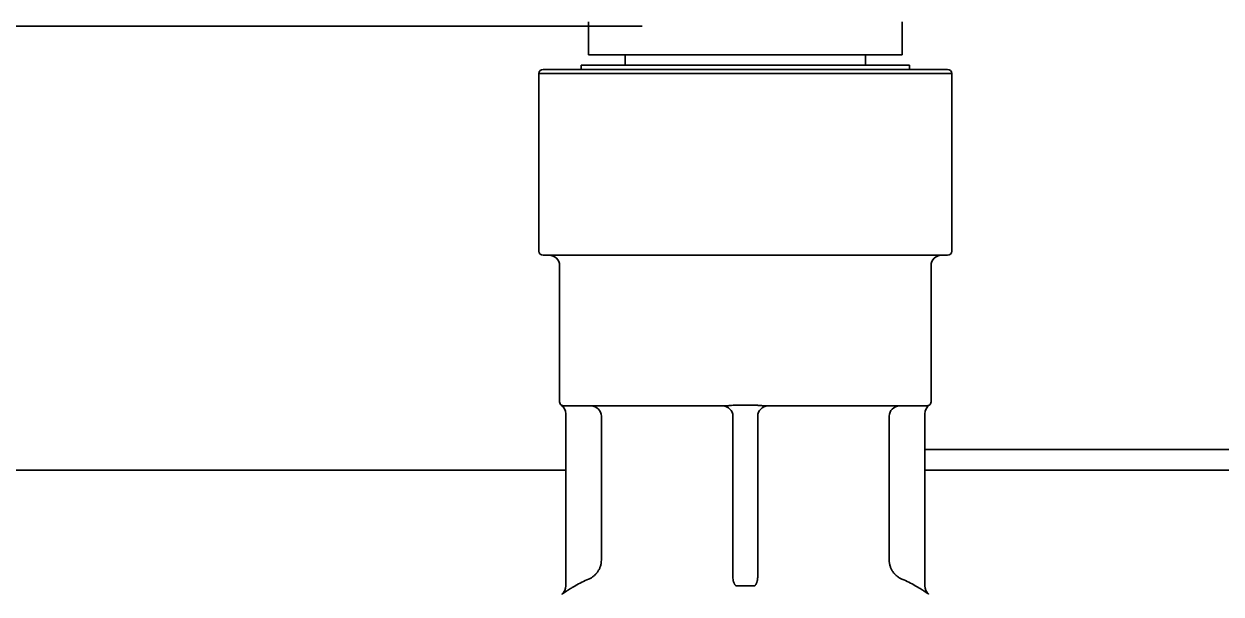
# Model space of a CAD drawing. Extents: x 5819 to 10669, y -850 to 3886.
# Drawn here: x 8625.2 to 8683.2, y 2742.5 to 2770.1 of the extents above; entities that cross this region are included whole.
import ezdxf

# ---------------------------------------------------------------- set-up
doc = ezdxf.new("R2010")
doc.units = 0
doc.header["$LTSCALE"] = 5
doc.layers.add('1', color=7, linetype='CONTINUOUS', true_color=0xffffff)

msp = doc.modelspace()

# ---------------------------------------------------------------- linework, layer by layer
at = {"layer": '1', "color": 7, "linetype": 'Continuous', "lineweight": 35}
for p, q in [((8655.173, 2770.026), (8622.422, 2770.026)), ((8652.573, 2770.226), (8652.573, 2768.626)), ((8667.773, 2768.626), (8667.773, 2770.226)), ((8652.573, 2768.626), (8652.583, 2768.626)), ((8652.583, 2768.626), (8667.773, 2768.626)), ((8654.348, 2768.626), (8654.348, 2768.126)), ((8665.998, 2768.126), (8665.998, 2768.626)), ((8668.123, 2768.126), (8652.223, 2768.126)), ((8652.223, 2768.126), (8652.223, 2767.926)), ((8668.123, 2767.926), (8668.123, 2768.126)), ((8660.173, 2767.726), (8650.173, 2767.726)), ((8650.173, 2767.726), (8650.173, 2759.126)), ((8669.973, 2767.926), (8650.373, 2767.926)), ((8670.173, 2767.726), (8660.173, 2767.726)), ((8670.173, 2759.126), (8670.173, 2767.726)), ((8650.373, 2758.926), (8660.173, 2758.926)), ((8660.173, 2758.926), (8669.973, 2758.926)), ((8651.173, 2758.426), (8651.173, 2751.826)), ((8669.173, 2751.826), (8669.173, 2758.426)), ((8651.259, 2751.662), (8651.268, 2751.662)), ((8659.117, 2751.626), (8651.436, 2751.626)), ((8651.473, 2751.252), (8651.473, 2742.91)), ((8651.482, 2751.252), (8651.473, 2751.252)), ((8659.753, 2751.662), (8660.592, 2751.662)), ((8668.909, 2751.626), (8661.228, 2751.626)), ((8668.873, 2742.91), (8668.873, 2751.252)), ((8669.077, 2751.662), (8669.087, 2751.662)), ((8653.198, 2751.126), (8653.198, 2744.168)), ((8659.573, 2751.126), (8659.573, 2743.353)), ((8660.773, 2743.353), (8660.773, 2751.126)), ((8667.148, 2751.126), (8667.148, 2744.168)), ((9231.073, 2749.526), (8668.873, 2749.526)), ((8651.473, 2748.526), (8611.974, 2748.526)), ((9061.156, 2748.526), (8668.873, 2748.526)), ((8651.296, 2742.52), (8651.286, 2742.52)), ((8659.763, 2742.91), (8660.582, 2742.91))]:
    msp.add_line(p, q, dxfattribs=at)
for centre, radius, start, end in [((8650.373, 2767.726), 0.2, 90, 180), ((8669.973, 2767.726), 0.2, 0, 90), ((8650.373, 2759.126), 0.2, 180, 270), ((8650.673, 2758.426), 0.5, 0, 90), ((8669.673, 2758.426), 0.5, 90, 180), ((8669.973, 2759.126), 0.2, 270, 0), ((8651.373, 2751.826), 0.2, 180, 235.1501), ((8668.973, 2751.826), 0.2, 304.8499, 0), ((8650.973, 2751.252), 0.5, 0, 55.1501), ((8659.073, 2751.126), 0.5, 0, 90), ((8661.273, 2751.126), 0.5, 90, 180), ((8669.373, 2751.252), 0.5, 124.8499, 180), ((8650.973, 2742.91), 0.5, 308.84919, 0), ((8669.373, 2742.91), 0.5, 180, 231.15081)]:
    msp.add_arc(centre, radius, start, end, dxfattribs=at)
msp.add_ellipse((8652.703, 2751.126), major_axis=(0, 0.5), ratio=0.98933, start_param=-1.570796, end_param=0, dxfattribs=at)
at = {"layer": '1', "color": 7, "linetype": 'Continuous', "lineweight": 35, "extrusion": (0, 0, -1)}
msp.add_ellipse((8667.642, 2751.126), major_axis=(0, 0.5), ratio=0.98933, start_param=-1.570796, end_param=0, dxfattribs=at)
at = {"layer": '1', "color": 7, "linetype": 'Continuous', "lineweight": 35}
for points, knots in [([(8651.268, 2751.662), (8651.271, 2751.662), (8651.276, 2751.661), (8651.291, 2751.656), (8651.301, 2751.652), (8651.32, 2751.646), (8651.327, 2751.644), (8651.343, 2751.639), (8651.351, 2751.637), (8651.371, 2751.633), (8651.382, 2751.631), (8651.4, 2751.628), (8651.407, 2751.627), (8651.421, 2751.626), (8651.428, 2751.626), (8651.436, 2751.626)], [0, 0, 0, 0, 0.25, 0.25, 0.5, 0.5, 0.625, 0.625, 0.75, 0.75, 0.875, 0.875, 0.9375, 0.9375, 1, 1, 1, 1]), ([(8659.117, 2751.626), (8659.129, 2751.626), (8659.141, 2751.626), (8659.165, 2751.627), (8659.177, 2751.628), (8659.214, 2751.631), (8659.24, 2751.633), (8659.292, 2751.637), (8659.318, 2751.639), (8659.371, 2751.644), (8659.398, 2751.646), (8659.479, 2751.652), (8659.533, 2751.656), (8659.642, 2751.661), (8659.698, 2751.662), (8659.753, 2751.662)], [0, 0, 0, 0, 0.0625, 0.0625, 0.125, 0.125, 0.25, 0.25, 0.375, 0.375, 0.5, 0.5, 0.75, 0.75, 1, 1, 1, 1]), ([(8660.592, 2751.662), (8660.648, 2751.662), (8660.703, 2751.661), (8660.786, 2751.657), (8660.813, 2751.655), (8660.867, 2751.652), (8660.895, 2751.65), (8660.948, 2751.646), (8660.975, 2751.644), (8661.028, 2751.639), (8661.055, 2751.637), (8661.106, 2751.633), (8661.132, 2751.631), (8661.169, 2751.628), (8661.181, 2751.627), (8661.205, 2751.626), (8661.217, 2751.626), (8661.228, 2751.626)], [0, 0, 0, 0, 0.25, 0.25, 0.375, 0.375, 0.5, 0.5, 0.625, 0.625, 0.75, 0.75, 0.875, 0.875, 0.9375, 0.9375, 1, 1, 1, 1]), ([(8668.909, 2751.626), (8668.918, 2751.626), (8668.925, 2751.626), (8668.939, 2751.627), (8668.946, 2751.628), (8668.964, 2751.631), (8668.975, 2751.633), (8668.994, 2751.637), (8669.003, 2751.639), (8669.019, 2751.644), (8669.026, 2751.646), (8669.045, 2751.652), (8669.055, 2751.656), (8669.07, 2751.661), (8669.075, 2751.662), (8669.077, 2751.662)], [0, 0, 0, 0, 0.0625, 0.0625, 0.125, 0.125, 0.25, 0.25, 0.375, 0.375, 0.5, 0.5, 0.75, 0.75, 1, 1, 1, 1]), ([(8653.198, 2744.168), (8653.198, 2744.118), (8653.194, 2744.069), (8653.184, 2743.996), (8653.179, 2743.972), (8653.168, 2743.924), (8653.156, 2743.876), (8653.14, 2743.83), (8653.122, 2743.784), (8653.112, 2743.761), (8653.08, 2743.695), (8653.056, 2743.652), (8653.016, 2743.592), (8652.994, 2743.562), (8652.971, 2743.533), (8652.955, 2743.514), (8652.947, 2743.505), (8652.906, 2743.46), (8652.835, 2743.392), (8652.756, 2743.336), (8652.692, 2743.298), (8652.671, 2743.286), (8652.627, 2743.264), (8652.604, 2743.254), (8652.582, 2743.244)], [0, 0, 0, 0, 0.125, 0.125, 0.1875, 0.1875, 0.25, 0.3125, 0.3125, 0.375, 0.375, 0.5, 0.5, 0.5625, 0.59375, 0.59375, 0.625, 0.625, 0.75, 0.875, 0.875, 0.9375, 0.9375, 1, 1, 1, 1]), ([(8667.148, 2744.168), (8667.148, 2744.118), (8667.151, 2744.069), (8667.162, 2743.996), (8667.167, 2743.972), (8667.178, 2743.924), (8667.19, 2743.876), (8667.206, 2743.83), (8667.224, 2743.784), (8667.234, 2743.761), (8667.265, 2743.695), (8667.289, 2743.652), (8667.33, 2743.592), (8667.351, 2743.562), (8667.375, 2743.533), (8667.39, 2743.514), (8667.399, 2743.505), (8667.44, 2743.46), (8667.51, 2743.392), (8667.59, 2743.336), (8667.653, 2743.298), (8667.675, 2743.286), (8667.719, 2743.264), (8667.741, 2743.254), (8667.764, 2743.244)], [0, 0, 0, 0, 0.125, 0.125, 0.1875, 0.1875, 0.25, 0.3125, 0.3125, 0.375, 0.375, 0.5, 0.5, 0.5625, 0.59375, 0.59375, 0.625, 0.625, 0.75, 0.875, 0.875, 0.9375, 0.9375, 1, 1, 1, 1]), ([(8659.573, 2743.353), (8659.573, 2743.312), (8659.576, 2743.27), (8659.585, 2743.207), (8659.588, 2743.186), (8659.597, 2743.145), (8659.602, 2743.124), (8659.615, 2743.084), (8659.622, 2743.063), (8659.635, 2743.034), (8659.639, 2743.024), (8659.649, 2743.005), (8659.654, 2742.995), (8659.666, 2742.977), (8659.672, 2742.968), (8659.686, 2742.951), (8659.693, 2742.943), (8659.706, 2742.932), (8659.71, 2742.928), (8659.72, 2742.922), (8659.725, 2742.919), (8659.735, 2742.915), (8659.741, 2742.913), (8659.752, 2742.91), (8659.758, 2742.91), (8659.763, 2742.91)], [0, 0, 0, 0, 0.25, 0.25, 0.375, 0.375, 0.5, 0.5, 0.625, 0.625, 0.6875, 0.6875, 0.75, 0.75, 0.8125, 0.8125, 0.875, 0.875, 0.90625, 0.90625, 0.9375, 0.9375, 0.96875, 0.96875, 1, 1, 1, 1]), ([(8660.582, 2742.91), (8660.588, 2742.91), (8660.594, 2742.91), (8660.605, 2742.913), (8660.611, 2742.915), (8660.621, 2742.919), (8660.626, 2742.922), (8660.635, 2742.928), (8660.64, 2742.932), (8660.652, 2742.943), (8660.66, 2742.951), (8660.674, 2742.968), (8660.68, 2742.977), (8660.698, 2743.005), (8660.707, 2743.024), (8660.724, 2743.064), (8660.731, 2743.084), (8660.743, 2743.125), (8660.749, 2743.145), (8660.757, 2743.186), (8660.761, 2743.207), (8660.767, 2743.249), (8660.769, 2743.27), (8660.772, 2743.311), (8660.773, 2743.332), (8660.773, 2743.353)], [0, 0, 0, 0, 0.03125, 0.03125, 0.0625, 0.0625, 0.09375, 0.09375, 0.125, 0.125, 0.1875, 0.1875, 0.25, 0.25, 0.375, 0.375, 0.5, 0.5, 0.625, 0.625, 0.75, 0.75, 0.875, 0.875, 1, 1, 1, 1]), ([(8651.936, 2742.923), (8651.896, 2742.9), (8651.857, 2742.877), (8651.8, 2742.842), (8651.781, 2742.83), (8651.753, 2742.813), (8651.744, 2742.807), (8651.725, 2742.795), (8651.716, 2742.789), (8651.67, 2742.761), (8651.635, 2742.738), (8651.585, 2742.706), (8651.569, 2742.695), (8651.545, 2742.68), (8651.537, 2742.675), (8651.522, 2742.664), (8651.514, 2742.659), (8651.477, 2742.635), (8651.449, 2742.617), (8651.413, 2742.592), (8651.401, 2742.585), (8651.385, 2742.574), (8651.379, 2742.57), (8651.369, 2742.564), (8651.364, 2742.561), (8651.341, 2742.546), (8651.327, 2742.536), (8651.31, 2742.527), (8651.306, 2742.524), (8651.3, 2742.521), (8651.297, 2742.52), (8651.296, 2742.52)], [0, 0, 0, 0, 0.125, 0.125, 0.1875, 0.1875, 0.21875, 0.21875, 0.25, 0.25, 0.375, 0.375, 0.4375, 0.4375, 0.46875, 0.46875, 0.5, 0.5, 0.625, 0.625, 0.6875, 0.6875, 0.71875, 0.71875, 0.75, 0.75, 0.875, 0.875, 0.9375, 0.9375, 1, 1, 1, 1]), ([(8668.41, 2742.923), (8668.45, 2742.9), (8668.488, 2742.877), (8668.546, 2742.842), (8668.565, 2742.83), (8668.593, 2742.813), (8668.602, 2742.807), (8668.621, 2742.795), (8668.63, 2742.789), (8668.676, 2742.761), (8668.711, 2742.738), (8668.761, 2742.706), (8668.777, 2742.695), (8668.801, 2742.68), (8668.809, 2742.675), (8668.824, 2742.664), (8668.832, 2742.659), (8668.869, 2742.635), (8668.896, 2742.617), (8668.933, 2742.592), (8668.945, 2742.585), (8668.961, 2742.574), (8668.966, 2742.57), (8668.976, 2742.564), (8668.981, 2742.561), (8669.004, 2742.546), (8669.019, 2742.536), (8669.035, 2742.527), (8669.04, 2742.524), (8669.046, 2742.521), (8669.048, 2742.52), (8669.049, 2742.52)], [0, 0, 0, 0, 0.125, 0.125, 0.1875, 0.1875, 0.21875, 0.21875, 0.25, 0.25, 0.375, 0.375, 0.4375, 0.4375, 0.46875, 0.46875, 0.5, 0.5, 0.625, 0.625, 0.6875, 0.6875, 0.71875, 0.71875, 0.75, 0.75, 0.875, 0.875, 0.9375, 0.9375, 1, 1, 1, 1])]:
    msp.add_open_spline(points, degree=3, knots=knots, dxfattribs=at)
for points in [[(8652.582, 2743.244), (8652.359, 2743.153), (8652.143, 2743.046), (8651.936, 2742.923)], [(8667.764, 2743.244), (8667.987, 2743.153), (8668.202, 2743.046), (8668.41, 2742.923)]]:
    msp.add_open_spline(points, degree=3, dxfattribs=at)

doc.saveas('drawing.dxf')
